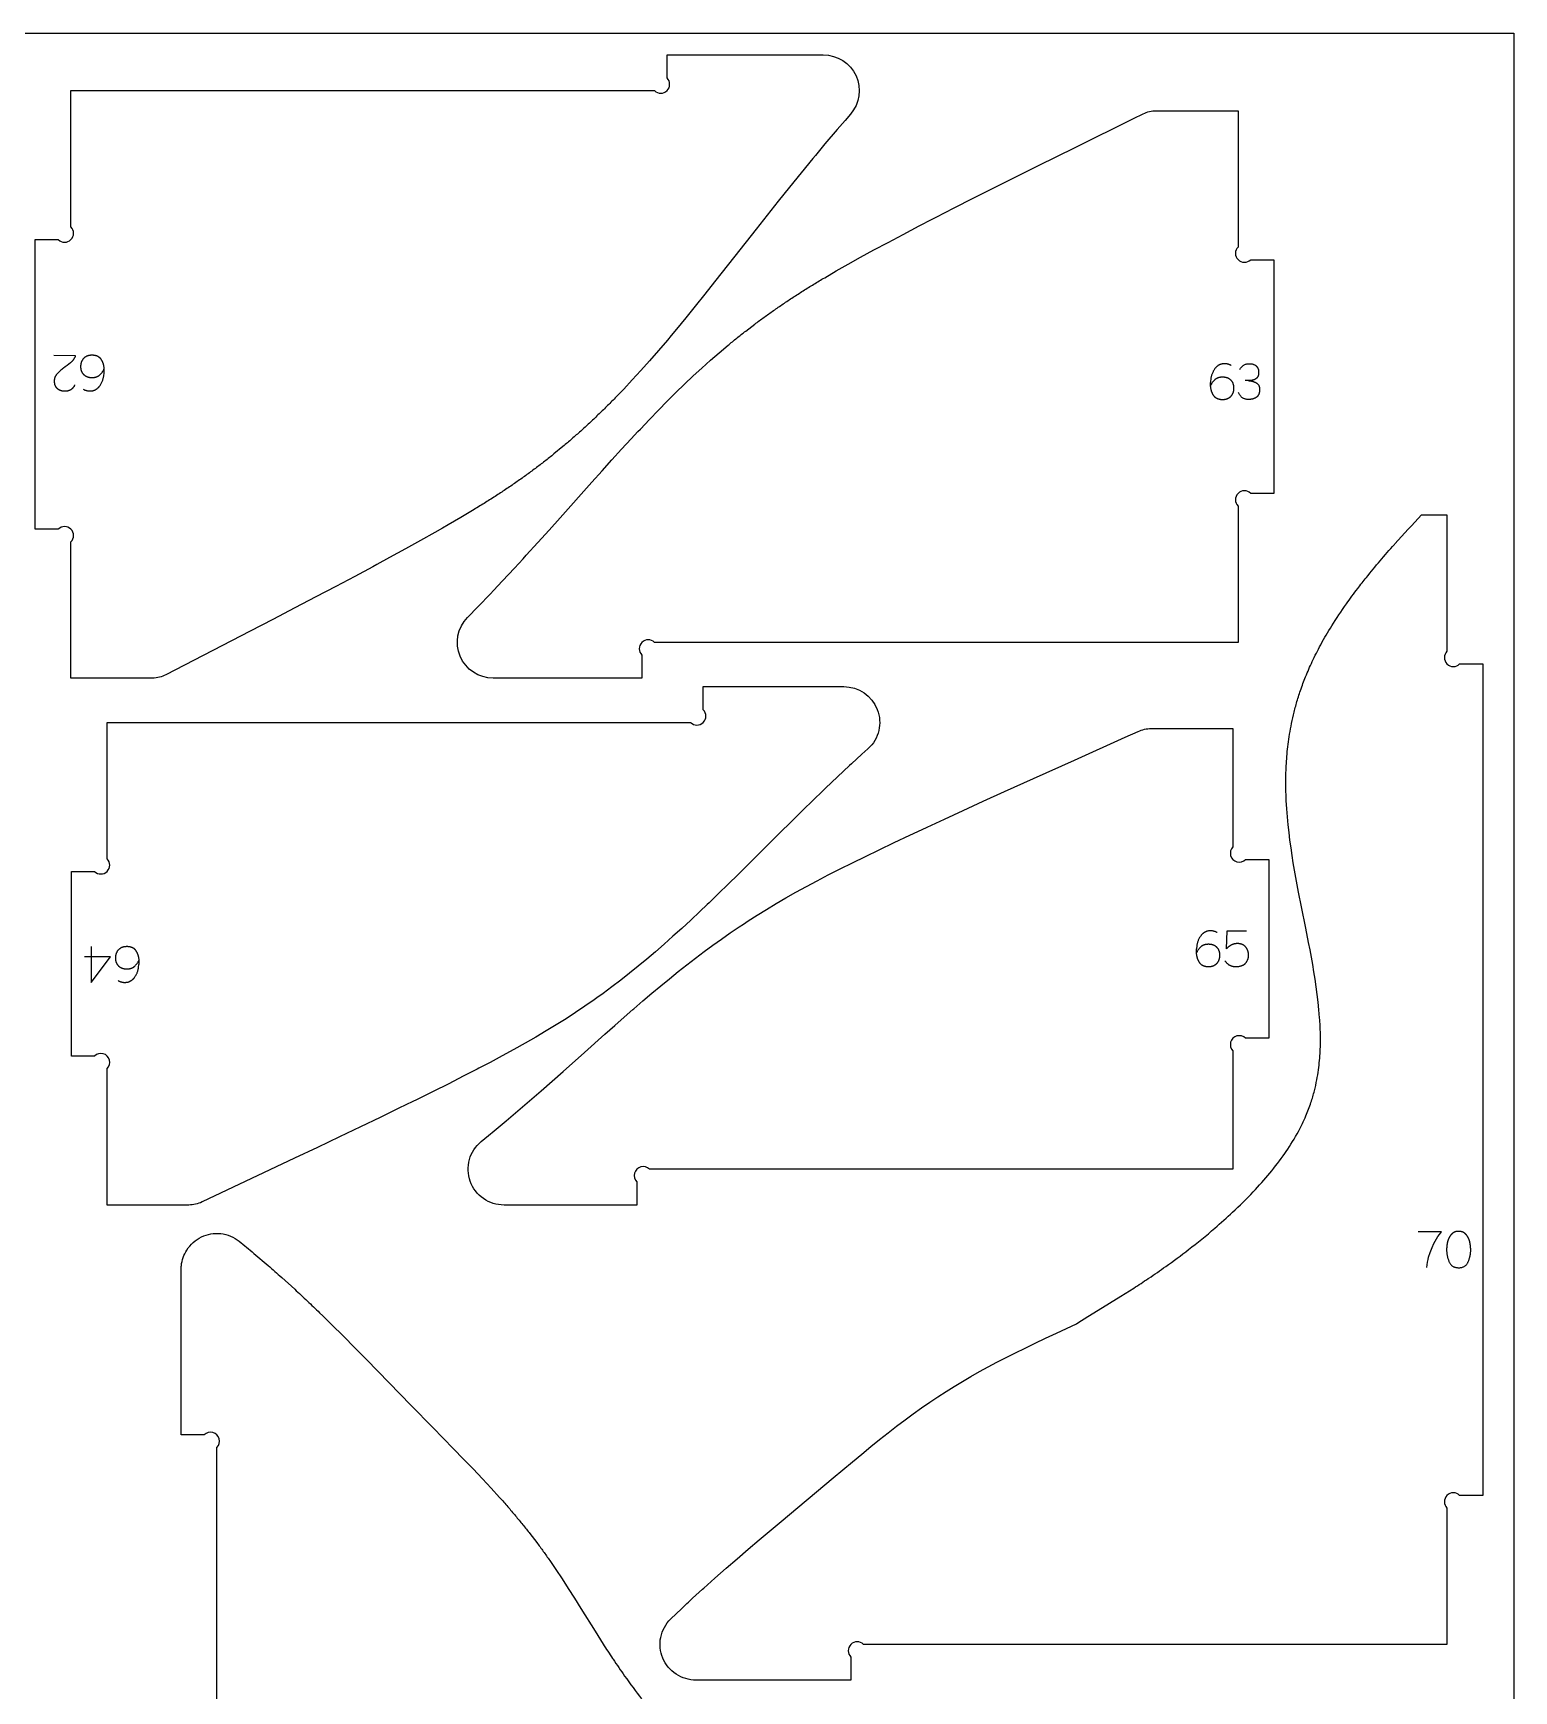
# Model space of a CAD drawing. Header units: millimetres. Extents: x 129 to 4060, y -1224 to 1216.
# Drawn here: x 2208 to 2704, y 659 to 1216 of the extents above; entities that cross this region are included whole.
import ezdxf

# ---------------------------------------------------------------- set-up
doc = ezdxf.new("R2010")
doc.units = ezdxf.units.MM
for name, color, linetype, true_color in [('cnc kesim', 7, 'Continuous', 0xff7300), ('Layer 01', 7, 'Continuous', 0x000000), ('çizim', 7, 'Continuous', 0x0500ff)]:
    doc.layers.add(name, color=color, linetype=linetype, true_color=true_color)

msp = doc.modelspace()

# ---------------------------------------------------------------- linework, layer by layer
at = {"layer": 'cnc kesim'}
for points in [[(2472.77, 1208.31, -0.292258), (2483.74, 1201.3, -0.295791), (2481.89, 1188.46), (2480.05, 1186.33), (2477.42, 1183.26), (2473.33, 1178.42), (2470.11, 1174.55), (2469.3, 1173.57), (2465.34, 1168.73), (2461.45, 1163.93), (2457.63, 1159.17), (2453.89, 1154.47), (2450.22, 1149.83), (2443.12, 1140.8), (2436.3, 1132.15), (2433, 1127.98), (2429.76, 1123.94), (2426.59, 1120.02), (2423.49, 1116.23), (2421.69, 1114.08), (2420.44, 1112.59), (2417.44, 1109.07), (2414.49, 1105.68), (2411.57, 1102.41), (2408.68, 1099.24), (2405.8, 1096.16), (2402.93, 1093.18, -0.007214), (2400.05, 1090.28, -0.003876), (2397.17, 1087.47, -0.004046), (2394.28, 1084.72, -0.004203), (2391.36, 1082.05, -0.004344), (2388.41, 1079.44, -0.004465), (2385.43, 1076.88), (2382.4, 1074.38, -0.007945), (2379.31, 1071.93, -0.004632), (2376.15, 1069.52, -0.004596), (2372.92, 1067.14, -0.004504), (2369.6, 1064.79, -0.004346), (2366.18, 1062.46, -0.004116), (2362.64, 1060.14, -0.003804), (2358.96, 1057.8, -0.003402), (2355.12, 1055.45), (2351.11, 1053.05), (2346.88, 1050.59), (2345.03, 1049.52), (2342.41, 1048.02), (2337.65, 1045.35), (2332.61, 1042.54), (2327.26, 1039.6), (2322.92, 1037.24), (2321.59, 1036.52), (2315.58, 1033.29), (2309.22, 1029.91), (2302.52, 1026.38), (2295.47, 1022.68), (2288.1, 1018.84), (2280.42, 1014.86), (2252.17, 1000.26, -0.11716), (2247.72, 999.14), (2220.34, 999.14), (2220.34, 1044.9, 1), (2216.1, 1049.14), (2208.34, 1049.14), (2208.34, 1146.31), (2216.1, 1146.31, 1), (2220.34, 1150.55), (2220.34, 1196.31), (2416.1, 1196.31, 1), (2420.34, 1200.55), (2420.34, 1208.31)], [(2416.16, 1011.14, 1), (2411.92, 1006.9), (2411.92, 999.14), (2362.05, 999.14, -0.302104), (2350.92, 1006.48, -0.303599), (2353.41, 1019.53), (2356.95, 1023.16), (2361.09, 1027.47), (2362.15, 1028.59), (2365.17, 1031.79), (2369.18, 1036.1), (2372.03, 1039.2), (2373.11, 1040.39), (2376.98, 1044.63), (2380.76, 1048.82), (2384.47, 1052.96), (2395.12, 1064.89), (2398.52, 1068.68), (2401.84, 1072.37), (2405.09, 1075.95), (2408.27, 1079.41), (2410.57, 1081.88), (2411.39, 1082.75), (2414.44, 1085.97), (2417.44, 1089.08), (2420.4, 1092.08), (2423.34, 1094.99), (2426.25, 1097.81), (2429.15, 1100.56), (2432.05, 1103.22), (2434.95, 1105.82), (2437.87, 1108.36), (2440.8, 1110.84, -0.003937), (2443.76, 1113.26, -0.005264), (2446.76, 1115.63), (2449.8, 1117.96, -0.004166), (2452.9, 1120.25, -0.004173), (2456.06, 1122.51, -0.004136), (2459.29, 1124.73, -0.004051), (2462.61, 1126.94, -0.003912), (2466.03, 1129.14, -0.003711), (2469.56, 1131.34, -0.006555), (2473.23, 1133.54), (2477.06, 1135.78), (2481.07, 1138.05), (2485.29, 1140.4), (2489.75, 1142.84), (2494.5, 1145.39), (2499.55, 1148.07), (2504.91, 1150.88), (2509.34, 1153.18), (2510.6, 1153.83), (2516.64, 1156.93), (2523.03, 1160.18), (2529.79, 1163.58), (2536.91, 1167.14), (2545, 1171.17), (2557.31, 1177.26), (2576.9, 1186.94), (2580.09, 1188.52, -0.117622), (2584.54, 1189.58), (2611.92, 1189.58), (2611.92, 1143.83, 1), (2616.16, 1139.58), (2623.92, 1139.58), (2623.92, 1061.14), (2616.16, 1061.14, 1), (2611.92, 1056.9), (2611.92, 1011.14)], [(2430.16, 662.86, -0.147029), (2423.37, 664.9, -0.148358), (2418.91, 670.29, -0.15052), (2418.23, 677.22, -0.150975), (2421.6, 683.39), (2425.16, 686.82, -0.006036), (2428.92, 690.35), (2432.25, 693.39), (2432.67, 693.77), (2436.42, 697.12), (2440.15, 700.41), (2443.88, 703.63), (2447.59, 706.81), (2451.29, 709.95), (2458.61, 716.11), (2476.09, 730.76), (2482.55, 736.17), (2485.66, 738.74), (2488.68, 741.22), (2491.64, 743.6), (2494.53, 745.9), (2497.38, 748.1), (2500.19, 750.22), (2502.96, 752.26), (2505.72, 754.23), (2508.46, 756.13), (2511.19, 757.96), (2513.94, 759.73), (2516.7, 761.46), (2517.76, 762.11), (2519.48, 763.14), (2522.29, 764.78), (2525.15, 766.4), (2528.06, 767.99), (2531.03, 769.57), (2534.08, 771.15), (2537.23, 772.72), (2540.47, 774.32), (2543.85, 775.94), (2547.36, 777.61), (2551.05, 779.34), (2557.69, 782.43), (2558.22, 782.77), (2561.54, 784.87), (2565, 787.03), (2572.6, 791.74), (2576.91, 794.46, 0.007495), (2581.8, 797.64), (2582.01, 797.79, 0.007375), (2587.66, 801.68, 0.010131), (2595.34, 807.37, 0.012792), (2604.12, 814.53, 0.010476), (2610.11, 819.89, 0.014969), (2617.04, 826.76, 0.016539), (2622.58, 833.01, 0.021047), (2627.64, 839.66), (2628.05, 840.26, 0.027436), (2632.18, 847.03, 0.023157), (2634.69, 852.27, 0.020229), (2636.38, 856.71, 0.017775), (2637.55, 860.67, 0.015502), (2638.36, 864.29, 0.013553), (2638.91, 867.66, 0.011817), (2639.27, 870.86, 0.010294), (2639.48, 873.91, 0.008972), (2639.56, 876.85, 0.007835), (2639.55, 879.69, 0.006857), (2639.46, 882.47, 0.006018), (2639.29, 885.18), (2639.08, 887.83), (2638.81, 890.45), (2638.5, 893.02), (2638.16, 895.56), (2637.78, 898.08), (2637.38, 900.57), (2636.96, 903.04), (2636.52, 905.5), (2636.07, 907.94), (2635.6, 910.37), (2634.64, 915.2), (2633.18, 922.44), (2632.22, 927.29), (2631.76, 929.73), (2631.31, 932.18), (2630.88, 934.65), (2630.46, 937.14), (2630.06, 939.64), (2629.69, 942.17), (2629.34, 944.73), (2629.02, 947.31), (2628.73, 949.93), (2628.48, 952.59), (2628.27, 955.29), (2628.11, 958.04, -0.010222), (2628.01, 960.85, -0.005852), (2627.96, 963.72, -0.006407), (2627.99, 966.67, -0.007018), (2628.1, 969.71, -0.007675), (2628.3, 972.84, -0.00839), (2628.62, 976.09, -0.009151), (2629.07, 979.48, -0.009957), (2629.69, 983.03, -0.010793), (2630.49, 986.77, -0.011641), (2631.54, 990.75, -0.012489), (2632.88, 995.01, -0.01325), (2634.6, 999.62, -0.013946), (2636.81, 1004.68, -0.014534), (2639.66, 1010.3), (2639.77, 1010.52, -0.015067), (2643.36, 1016.66, -0.015168), (2648.26, 1024.04, -0.008829), (2652.09, 1029.24, -0.005519), (2654.97, 1032.92, -0.014318), (2664.36, 1043.99), (2664.52, 1044.17, -0.008901), (2673.53, 1053.91), (2682.02, 1053.91), (2682.02, 1008.15, 1), (2686.27, 1003.91), (2694.02, 1003.91), (2694.02, 724.86), (2686.27, 724.86, 1), (2682.02, 720.62), (2682.02, 674.86), (2486.27, 674.86, 1), (2482.02, 670.62), (2482.02, 662.86)], [(2428.25, 984.29, 1), (2432.49, 988.53), (2432.49, 996.29), (2479.62, 996.29, -0.310194), (2490.88, 988.63, -0.311578), (2487.75, 975.42), (2485.75, 973.6), (2482.26, 970.39), (2481.61, 969.79), (2477.54, 965.97), (2473.53, 962.16), (2472.38, 961.07), (2469.59, 958.37), (2465.72, 954.61), (2461.93, 950.9), (2458.22, 947.23), (2447.56, 936.65), (2444.16, 933.28), (2440.84, 930.01), (2437.6, 926.83), (2434.43, 923.76), (2433.84, 923.2), (2431.32, 920.8), (2428.28, 917.94), (2425.28, 915.17), (2422.32, 912.49), (2419.39, 909.88), (2416.47, 907.34), (2413.56, 904.88), (2410.65, 902.47), (2407.74, 900.12), (2404.81, 897.82), (2401.86, 895.56), (2398.87, 893.35), (2396.76, 891.83), (2395.85, 891.18), (2392.78, 889.05), (2389.65, 886.94), (2386.46, 884.85), (2383.18, 882.78), (2379.81, 880.72), (2376.33, 878.66), (2372.73, 876.59), (2368.98, 874.5), (2365.07, 872.37), (2360.95, 870.18), (2357.18, 868.21), (2356.61, 867.91), (2351.99, 865.54), (2347.07, 863.04), (2341.84, 860.42), (2336.29, 857.67), (2335.07, 857.07), (2330.38, 854.77), (2324.11, 851.72), (2317.48, 848.52), (2310.46, 845.16), (2303.08, 841.65), (2295.36, 837.99), (2264.32, 823.34, -0.112459), (2259.87, 822.32), (2232.49, 822.32), (2232.49, 868.08, 1), (2228.25, 872.32), (2220.49, 872.32), (2220.49, 934.29), (2228.25, 934.29, 1), (2232.49, 938.53), (2232.49, 984.29)], [(2414.46, 834.32, 1), (2410.22, 830.08), (2410.22, 822.32), (2365.65, 822.32, -0.152965), (2358.75, 824.48, -0.155873), (2354.3, 830.27, -0.15645), (2354.04, 837.56, -0.153707), (2358, 843.6), (2360.45, 845.61), (2362.32, 847.16), (2366.35, 850.53), (2370.32, 853.9), (2370.33, 853.91), (2374.22, 857.26), (2378.06, 860.6), (2381.83, 863.9), (2385.52, 867.16), (2392.66, 873.52), (2399.48, 879.62), (2402.78, 882.55), (2406, 885.39), (2408.87, 887.89), (2409.15, 888.14), (2412.23, 890.8), (2415.25, 893.37), (2418.23, 895.86), (2421.17, 898.28), (2424.09, 900.64), (2427, 902.93), (2429.89, 905.17), (2432.79, 907.35), (2435.7, 909.49), (2438.62, 911.59), (2441.56, 913.64), (2444.54, 915.66), (2445.95, 916.6), (2447.56, 917.65), (2450.63, 919.61), (2453.75, 921.54), (2456.95, 923.47), (2460.23, 925.38), (2463.6, 927.29), (2467.08, 929.2), (2470.69, 931.13), (2474.45, 933.09), (2478.39, 935.09), (2482.52, 937.15), (2486.9, 939.3), (2491.56, 941.56), (2496.52, 943.93), (2501.79, 946.43), (2507.41, 949.06), (2507.65, 949.17), (2513.38, 951.83), (2519.72, 954.75), (2526.45, 957.83), (2533.56, 961.06), (2543.3, 965.47), (2557.03, 971.64), (2574.02, 979.28), (2578.4, 981.25, -0.107236), (2582.83, 982.21), (2610.22, 982.21), (2610.22, 942.51, 1), (2614.46, 938.27), (2622.22, 938.27), (2622.22, 878.27), (2614.46, 878.27, 1), (2610.22, 874.03), (2610.22, 834.32)]]:
    msp.add_lwpolyline(points, format="xyb", close=True, dxfattribs=at)
msp.add_lwpolyline([(2269.31, 545.2), (2269.31, 740.96, 1), (2265.07, 745.2), (2257.31, 745.2), (2257.31, 800.69, -0.027207), (2257.38, 802.01, -0.114251), (2259.2, 807.2, -0.139541), (2264.11, 811.6, -0.140819), (2270.59, 812.72, -0.144362), (2276.82, 810.13, -0.004065), (2281.72, 806.1), (2286.48, 802.04, -0.006934), (2291.04, 798.03), (2295.42, 794.05, -0.004126), (2299.66, 790.1, -0.002849), (2303.77, 786.16), (2304.87, 785.1), (2307.79, 782.23), (2311.74, 778.31), (2315.62, 774.4), (2319.45, 770.5), (2323.25, 766.6), (2334.45, 755.07), (2341.73, 747.63), (2348.72, 740.5), (2352.06, 737.07), (2355.29, 733.73), (2358.38, 730.46), (2361.35, 727.27), (2364.18, 724.13, -0.007116), (2366.89, 721.06, -0.004073), (2369.48, 718.02, -0.004306), (2371.95, 715.02, -0.004445), (2374.33, 712.03), (2376.61, 709.05, -0.005042), (2378.82, 706.06, -0.004201), (2380.96, 703.05), (2383.06, 699.99), (2385.14, 696.88), (2387.21, 693.67), (2389.31, 690.36), (2391.47, 686.89), (2396.18, 679.3), (2398.89, 674.99, 0.007495), (2402.08, 670.1), (2402.22, 669.89, 0.007375), (2406.12, 664.24, 0.010131), (2411.8, 656.56, 0.012792)], format="xyb", dxfattribs=at)
at = {"layer": 'Layer 01'}
msp.add_lwpolyline([(1484.46, 1215.6), (2704.46, 1215.6), (2704.46, -1224.4), (1484.46, -1224.4)], close=True, dxfattribs=at)
at = {"layer": 'çizim'}
msp.add_line((2233.56, 905.57), (2224.85, 905.57), dxfattribs=at)
for points in [[(2214.54, 1107.49), (2221.86, 1107.47), (2221.8, 1107.29), (2221.77, 1107.2), (2221.74, 1107.11), (2221.71, 1107.02), (2221.67, 1106.94), (2221.63, 1106.85), (2221.59, 1106.77), (2221.55, 1106.68), (2221.51, 1106.6), (2221.47, 1106.52), (2221.43, 1106.44), (2221.38, 1106.36), (2221.33, 1106.28), (2221.28, 1106.2), (2221.23, 1106.12), (2221.18, 1106.04), (2221.13, 1105.97), (2221.08, 1105.89), (2221.02, 1105.82), (2220.96, 1105.75), (2220.91, 1105.68), (2220.85, 1105.61), (2220.78, 1105.54), (2220.72, 1105.47), (2220.66, 1105.4), (2220.59, 1105.33), (2220.52, 1105.27), (2220.46, 1105.2), (2220.39, 1105.14), (2220.24, 1105.01), (2219.06, 1104.05), (2218.45, 1103.59), (2217.84, 1103.14), (2217.54, 1102.91), (2217.25, 1102.68), (2216.96, 1102.45), (2216.69, 1102.22), (2216.42, 1101.98), (2216.16, 1101.74), (2215.91, 1101.5), (2215.67, 1101.25), (2215.62, 1101.19), (2215.56, 1101.12), (2215.51, 1101.06), (2215.45, 1100.99), (2215.4, 1100.93), (2215.35, 1100.86), (2215.31, 1100.79), (2215.26, 1100.72), (2215.22, 1100.65), (2215.18, 1100.58), (2215.14, 1100.51), (2215.1, 1100.44), (2215.06, 1100.37), (2215.03, 1100.29), (2215, 1100.22), (2214.97, 1100.14), (2214.94, 1100.06), (2214.91, 1099.98), (2214.89, 1099.91), (2214.86, 1099.83), (2214.84, 1099.75), (2214.82, 1099.66), (2214.81, 1099.58), (2214.79, 1099.5), (2214.78, 1099.41), (2214.76, 1099.33), (2214.75, 1099.24), (2214.75, 1099.16), (2214.74, 1099.07), (2214.73, 1098.98), (2214.73, 1098.89), (2214.73, 1098.8), (2214.73, 1098.7), (2214.73, 1098.6), (2214.74, 1098.5), (2214.75, 1098.41), (2214.76, 1098.31), (2214.77, 1098.22), (2214.78, 1098.13), (2214.79, 1098.04), (2214.81, 1097.95), (2214.83, 1097.87), (2214.85, 1097.78), (2214.87, 1097.7), (2214.9, 1097.62), (2214.92, 1097.54), (2214.95, 1097.46), (2214.98, 1097.38), (2215.02, 1097.3), (2215.05, 1097.23), (2215.09, 1097.16), (2215.13, 1097.09), (2215.17, 1097.02), (2215.21, 1096.95), (2215.25, 1096.88), (2215.3, 1096.81), (2215.35, 1096.75), (2215.4, 1096.69), (2215.45, 1096.63), (2215.51, 1096.57), (2215.56, 1096.51), (2215.62, 1096.45), (2215.68, 1096.4), (2215.74, 1096.35), (2215.81, 1096.29), (2215.87, 1096.24), (2215.94, 1096.2), (2216, 1096.15), (2216.07, 1096.1), (2216.14, 1096.06), (2216.21, 1096.02), (2216.28, 1095.98), (2216.35, 1095.94), (2216.43, 1095.9), (2216.5, 1095.87), (2216.58, 1095.83), (2216.65, 1095.8), (2216.73, 1095.77), (2216.81, 1095.74), (2216.89, 1095.72), (2216.97, 1095.69), (2217.05, 1095.67), (2217.13, 1095.65), (2217.21, 1095.62), (2217.3, 1095.61), (2217.38, 1095.59), (2217.47, 1095.57), (2217.56, 1095.56), (2217.65, 1095.55), (2217.74, 1095.54), (2217.83, 1095.53), (2217.92, 1095.52), (2218.01, 1095.51), (2218.11, 1095.51), (2218.3, 1095.51), (2218.44, 1095.51), (2218.59, 1095.51), (2218.73, 1095.52), (2218.87, 1095.54), (2219, 1095.56), (2219.14, 1095.58), (2219.27, 1095.6), (2219.4, 1095.63), (2219.52, 1095.67), (2219.58, 1095.69), (2219.64, 1095.71), (2219.71, 1095.73), (2219.76, 1095.75), (2219.82, 1095.77), (2219.88, 1095.79), (2219.94, 1095.82), (2220, 1095.84), (2220.05, 1095.87), (2220.11, 1095.9), (2220.17, 1095.93), (2220.22, 1095.95), (2220.27, 1095.99), (2220.33, 1096.02), (2220.38, 1096.05), (2220.43, 1096.08), (2220.48, 1096.12), (2220.53, 1096.15), (2220.58, 1096.19), (2220.63, 1096.23), (2220.68, 1096.26), (2220.73, 1096.3), (2220.78, 1096.34), (2220.83, 1096.39), (2220.87, 1096.43), (2220.92, 1096.47), (2220.96, 1096.52), (2221.01, 1096.56), (2221.05, 1096.61), (2221.09, 1096.65), (2221.14, 1096.7), (2221.18, 1096.75), (2221.26, 1096.85), (2221.34, 1096.96), (2221.41, 1097.07), (2221.49, 1097.18), (2221.56, 1097.3), (2221.63, 1097.42), (2221.69, 1097.55)], [(2224.49, 1096.09), (2224.62, 1096.02), (2224.76, 1095.95), (2224.89, 1095.89), (2225.03, 1095.83), (2225.17, 1095.78), (2225.3, 1095.73), (2225.44, 1095.69), (2225.58, 1095.65), (2225.72, 1095.62), (2225.86, 1095.59), (2226, 1095.56), (2226.14, 1095.54), (2226.29, 1095.53), (2226.43, 1095.52), (2226.57, 1095.51), (2226.71, 1095.51), (2226.84, 1095.51), (2226.97, 1095.51), (2227.09, 1095.52), (2227.21, 1095.53), (2227.33, 1095.55), (2227.45, 1095.56), (2227.57, 1095.59), (2227.68, 1095.61), (2227.79, 1095.64), (2227.91, 1095.67), (2228.02, 1095.7), (2228.13, 1095.74), (2228.23, 1095.78), (2228.34, 1095.82), (2228.44, 1095.87), (2228.54, 1095.92), (2228.64, 1095.97), (2228.74, 1096.03), (2228.84, 1096.09), (2228.94, 1096.15), (2229.03, 1096.22), (2229.12, 1096.29), (2229.21, 1096.36), (2229.3, 1096.44), (2229.39, 1096.52), (2229.47, 1096.6), (2229.56, 1096.68), (2229.64, 1096.77), (2229.72, 1096.87), (2229.8, 1096.96), (2229.88, 1097.06), (2229.95, 1097.16), (2230.1, 1097.37), (2230.24, 1097.58), (2230.37, 1097.79), (2230.49, 1098), (2230.61, 1098.22), (2230.71, 1098.43), (2230.81, 1098.65), (2230.91, 1098.87), (2230.99, 1099.09), (2231.07, 1099.31), (2231.13, 1099.54), (2231.19, 1099.76), (2231.25, 1099.99), (2231.29, 1100.22), (2231.33, 1100.45), (2231.36, 1100.68), (2231.45, 1101.4), (2231.47, 1101.52), (2231.48, 1101.64), (2231.49, 1101.76), (2231.5, 1101.9), (2231.51, 1102.2), (2231.51, 1102.54), (2231.51, 1102.78), (2231.5, 1103.01), (2231.48, 1103.25), (2231.45, 1103.48), (2231.42, 1103.7), (2231.38, 1103.93), (2231.36, 1104.04), (2231.33, 1104.15), (2231.3, 1104.26), (2231.28, 1104.37), (2231.25, 1104.47), (2231.21, 1104.58), (2231.18, 1104.69), (2231.14, 1104.79), (2231.1, 1104.9), (2231.06, 1105), (2231.02, 1105.1), (2230.98, 1105.2), (2230.93, 1105.31), (2230.89, 1105.41), (2230.84, 1105.51), (2230.79, 1105.6), (2230.73, 1105.7), (2230.68, 1105.8), (2230.62, 1105.89), (2230.56, 1105.99), (2230.5, 1106.08), (2230.44, 1106.17), (2230.37, 1106.26), (2230.3, 1106.35), (2230.27, 1106.39), (2230.23, 1106.43), (2230.2, 1106.47), (2230.16, 1106.51), (2230.12, 1106.54), (2230.09, 1106.58), (2230.05, 1106.62), (2230.01, 1106.65), (2229.97, 1106.69), (2229.93, 1106.72), (2229.89, 1106.76), (2229.84, 1106.79), (2229.8, 1106.82), (2229.76, 1106.85), (2229.72, 1106.88), (2229.67, 1106.91), (2229.63, 1106.94), (2229.58, 1106.97), (2229.54, 1107), (2229.49, 1107.03), (2229.39, 1107.08), (2229.3, 1107.13), (2229.2, 1107.17), (2229.09, 1107.22), (2228.99, 1107.26), (2228.88, 1107.29), (2228.77, 1107.33), (2228.66, 1107.36), (2228.54, 1107.39), (2228.43, 1107.41), (2228.31, 1107.43), (2228.18, 1107.45), (2228.06, 1107.47), (2227.93, 1107.48), (2227.8, 1107.49), (2227.67, 1107.5), (2227.54, 1107.51), (2227.4, 1107.51), (2227.29, 1107.51), (2227.18, 1107.5), (2227.08, 1107.5), (2226.97, 1107.49), (2226.87, 1107.48), (2226.77, 1107.47), (2226.67, 1107.46), (2226.57, 1107.44), (2226.47, 1107.42), (2226.38, 1107.4), (2226.28, 1107.38), (2226.19, 1107.36), (2226.1, 1107.33), (2226.01, 1107.31), (2225.92, 1107.28), (2225.83, 1107.25), (2225.74, 1107.21), (2225.66, 1107.18), (2225.57, 1107.14), (2225.49, 1107.1), (2225.41, 1107.06), (2225.33, 1107.01), (2225.25, 1106.97), (2225.18, 1106.92), (2225.1, 1106.87), (2225.03, 1106.82), (2224.96, 1106.76), (2224.88, 1106.71), (2224.81, 1106.65), (2224.75, 1106.59), (2224.68, 1106.53), (2224.61, 1106.46), (2224.55, 1106.39), (2224.49, 1106.33), (2224.43, 1106.26), (2224.37, 1106.19), (2224.31, 1106.12), (2224.26, 1106.05), (2224.21, 1105.97), (2224.16, 1105.9), (2224.11, 1105.82), (2224.07, 1105.74), (2224.02, 1105.66), (2223.98, 1105.58), (2223.94, 1105.5), (2223.9, 1105.42), (2223.87, 1105.33), (2223.84, 1105.25), (2223.8, 1105.16), (2223.78, 1105.07), (2223.75, 1104.98), (2223.72, 1104.89), (2223.7, 1104.8), (2223.68, 1104.71), (2223.66, 1104.61), (2223.64, 1104.52), (2223.63, 1104.42), (2223.61, 1104.32), (2223.6, 1104.22), (2223.59, 1104.12), (2223.59, 1104.02), (2223.58, 1103.91), (2223.58, 1103.81), (2223.58, 1103.7), (2223.58, 1103.59), (2223.58, 1103.49), (2223.59, 1103.38), (2223.59, 1103.28), (2223.6, 1103.17), (2223.61, 1103.07), (2223.63, 1102.97), (2223.64, 1102.88), (2223.66, 1102.78), (2223.68, 1102.69), (2223.7, 1102.59), (2223.73, 1102.5), (2223.75, 1102.41), (2223.78, 1102.32), (2223.81, 1102.23), (2223.84, 1102.15), (2223.88, 1102.07), (2223.91, 1101.98), (2223.95, 1101.9), (2223.99, 1101.82), (2224.03, 1101.75), (2224.08, 1101.67), (2224.13, 1101.59), (2224.17, 1101.52), (2224.23, 1101.45), (2224.28, 1101.38), (2224.33, 1101.31), (2224.39, 1101.24), (2224.45, 1101.18), (2224.51, 1101.12), (2224.57, 1101.05), (2224.64, 1100.99), (2224.71, 1100.93), (2224.77, 1100.88), (2224.84, 1100.82), (2224.92, 1100.77), (2224.99, 1100.72), (2225.06, 1100.67), (2225.14, 1100.62), (2225.21, 1100.57), (2225.29, 1100.53), (2225.37, 1100.49), (2225.45, 1100.45), (2225.53, 1100.41), (2225.61, 1100.37), (2225.69, 1100.34), (2225.78, 1100.3), (2225.87, 1100.27), (2225.95, 1100.24), (2226.04, 1100.22), (2226.13, 1100.19), (2226.22, 1100.17), (2226.31, 1100.15), (2226.41, 1100.13), (2226.5, 1100.11), (2226.6, 1100.09), (2226.7, 1100.08), (2226.8, 1100.07), (2226.9, 1100.06), (2227, 1100.05), (2227.1, 1100.04), (2227.2, 1100.04), (2227.31, 1100.03), (2227.42, 1100.03), (2227.61, 1100.04), (2227.79, 1100.04), (2227.88, 1100.05), (2227.97, 1100.06), (2228.06, 1100.07), (2228.14, 1100.08), (2228.23, 1100.09), (2228.31, 1100.11), (2228.4, 1100.12), (2228.48, 1100.14), (2228.56, 1100.16), (2228.64, 1100.18), (2228.72, 1100.2), (2228.8, 1100.23), (2228.88, 1100.25), (2228.95, 1100.28), (2229.03, 1100.3), (2229.1, 1100.33), (2229.17, 1100.36), (2229.24, 1100.4), (2229.31, 1100.43), (2229.38, 1100.47), (2229.45, 1100.5), (2229.52, 1100.54), (2229.58, 1100.58), (2229.65, 1100.62), (2229.71, 1100.67), (2229.77, 1100.71), (2229.83, 1100.76), (2229.89, 1100.8), (2229.95, 1100.85), (2230.01, 1100.9), (2230.07, 1100.95), (2230.13, 1101.01), (2230.24, 1101.12), (2230.35, 1101.23), (2230.46, 1101.35), (2230.57, 1101.48), (2230.67, 1101.61), (2230.77, 1101.75), (2230.87, 1101.89), (2230.97, 1102.04), (2231.06, 1102.19), (2231.15, 1102.35), (2231.24, 1102.51), (2231.33, 1102.68), (2231.41, 1102.85), (2231.5, 1103.03)], [(2609.64, 1104.08), (2609.5, 1104.16), (2609.37, 1104.22), (2609.23, 1104.28), (2609.09, 1104.34), (2608.96, 1104.39), (2608.82, 1104.44), (2608.68, 1104.48), (2608.54, 1104.52), (2608.4, 1104.56), (2608.26, 1104.59), (2608.12, 1104.61), (2607.98, 1104.63), (2607.84, 1104.65), (2607.7, 1104.66), (2607.55, 1104.67), (2607.41, 1104.67), (2607.28, 1104.67), (2607.16, 1104.66), (2607.03, 1104.65), (2606.91, 1104.64), (2606.79, 1104.63), (2606.67, 1104.61), (2606.56, 1104.59), (2606.44, 1104.56), (2606.33, 1104.54), (2606.22, 1104.51), (2606.11, 1104.47), (2606, 1104.44), (2605.89, 1104.39), (2605.79, 1104.35), (2605.68, 1104.3), (2605.58, 1104.25), (2605.48, 1104.2), (2605.38, 1104.14), (2605.28, 1104.08), (2605.19, 1104.02), (2605.09, 1103.96), (2605, 1103.89), (2604.91, 1103.81), (2604.82, 1103.74), (2604.74, 1103.66), (2604.65, 1103.58), (2604.57, 1103.49), (2604.48, 1103.4), (2604.4, 1103.31), (2604.32, 1103.21), (2604.25, 1103.12), (2604.17, 1103.01), (2604.02, 1102.81), (2603.89, 1102.6), (2603.75, 1102.39), (2603.63, 1102.17), (2603.52, 1101.96), (2603.41, 1101.74), (2603.31, 1101.52), (2603.22, 1101.31), (2603.13, 1101.08), (2603.06, 1100.86), (2602.99, 1100.64), (2602.93, 1100.41), (2602.88, 1100.18), (2602.83, 1099.95), (2602.79, 1099.72), (2602.76, 1099.49), (2602.67, 1098.77), (2602.66, 1098.66), (2602.64, 1098.54), (2602.63, 1098.41), (2602.62, 1098.27), (2602.61, 1097.97), (2602.61, 1097.64), (2602.61, 1097.4), (2602.62, 1097.16), (2602.64, 1096.93), (2602.67, 1096.7), (2602.7, 1096.47), (2602.74, 1096.25), (2602.77, 1096.13), (2602.79, 1096.02), (2602.82, 1095.92), (2602.85, 1095.81), (2602.88, 1095.7), (2602.91, 1095.59), (2602.95, 1095.49), (2602.98, 1095.38), (2603.02, 1095.28), (2603.06, 1095.17), (2603.1, 1095.07), (2603.15, 1094.97), (2603.19, 1094.87), (2603.24, 1094.77), (2603.29, 1094.67), (2603.34, 1094.57), (2603.39, 1094.47), (2603.45, 1094.38), (2603.5, 1094.28), (2603.56, 1094.18), (2603.62, 1094.09), (2603.69, 1094), (2603.75, 1093.91), (2603.82, 1093.83), (2603.85, 1093.79), (2603.89, 1093.75), (2603.93, 1093.71), (2603.96, 1093.67), (2604, 1093.63), (2604.04, 1093.59), (2604.08, 1093.56), (2604.12, 1093.52), (2604.16, 1093.49), (2604.2, 1093.45), (2604.24, 1093.42), (2604.28, 1093.38), (2604.32, 1093.35), (2604.36, 1093.32), (2604.41, 1093.29), (2604.45, 1093.26), (2604.5, 1093.23), (2604.54, 1093.2), (2604.59, 1093.17), (2604.64, 1093.15), (2604.73, 1093.1), (2604.83, 1093.05), (2604.93, 1093), (2605.03, 1092.96), (2605.14, 1092.92), (2605.24, 1092.88), (2605.35, 1092.85), (2605.47, 1092.82), (2605.58, 1092.79), (2605.7, 1092.76), (2605.82, 1092.74), (2605.94, 1092.72), (2606.06, 1092.7), (2606.19, 1092.69), (2606.32, 1092.68), (2606.45, 1092.67), (2606.59, 1092.67), (2606.72, 1092.67), (2606.83, 1092.67), (2606.94, 1092.67), (2607.05, 1092.68), (2607.15, 1092.68), (2607.25, 1092.69), (2607.35, 1092.7), (2607.46, 1092.72), (2607.55, 1092.73), (2607.65, 1092.75), (2607.75, 1092.77), (2607.84, 1092.79), (2607.94, 1092.81), (2608.03, 1092.84), (2608.12, 1092.87), (2608.21, 1092.9), (2608.29, 1092.93), (2608.38, 1092.96), (2608.47, 1093), (2608.55, 1093.04), (2608.63, 1093.08), (2608.71, 1093.12), (2608.79, 1093.16), (2608.87, 1093.21), (2608.95, 1093.26), (2609.02, 1093.31), (2609.1, 1093.36), (2609.17, 1093.41), (2609.24, 1093.47), (2609.31, 1093.53), (2609.38, 1093.59), (2609.44, 1093.65), (2609.51, 1093.71), (2609.57, 1093.78), (2609.64, 1093.85), (2609.7, 1093.92), (2609.75, 1093.99), (2609.81, 1094.06), (2609.86, 1094.13), (2609.91, 1094.2), (2609.96, 1094.28), (2610.01, 1094.35), (2610.06, 1094.43), (2610.1, 1094.51), (2610.14, 1094.59), (2610.18, 1094.67), (2610.22, 1094.76), (2610.25, 1094.84), (2610.29, 1094.93), (2610.32, 1095.01), (2610.35, 1095.1), (2610.38, 1095.19), (2610.4, 1095.28), (2610.42, 1095.37), (2610.45, 1095.47), (2610.47, 1095.56), (2610.48, 1095.66), (2610.5, 1095.76), (2610.51, 1095.85), (2610.52, 1095.95), (2610.53, 1096.06), (2610.54, 1096.16), (2610.54, 1096.26), (2610.55, 1096.37), (2610.55, 1096.47), (2610.55, 1096.58), (2610.54, 1096.69), (2610.54, 1096.79), (2610.53, 1096.9), (2610.52, 1097), (2610.51, 1097.1), (2610.5, 1097.2), (2610.48, 1097.3), (2610.46, 1097.39), (2610.44, 1097.49), (2610.42, 1097.58), (2610.4, 1097.67), (2610.37, 1097.76), (2610.34, 1097.85), (2610.31, 1097.94), (2610.28, 1098.02), (2610.25, 1098.11), (2610.21, 1098.19), (2610.17, 1098.27), (2610.13, 1098.35), (2610.09, 1098.43), (2610.04, 1098.5), (2610, 1098.58), (2609.95, 1098.65), (2609.9, 1098.72), (2609.85, 1098.79), (2609.79, 1098.86), (2609.73, 1098.93), (2609.67, 1099), (2609.61, 1099.06), (2609.55, 1099.12), (2609.48, 1099.18), (2609.42, 1099.24), (2609.35, 1099.3), (2609.28, 1099.35), (2609.21, 1099.41), (2609.14, 1099.46), (2609.06, 1099.51), (2608.99, 1099.56), (2608.91, 1099.6), (2608.83, 1099.65), (2608.76, 1099.69), (2608.68, 1099.73), (2608.6, 1099.77), (2608.51, 1099.8), (2608.43, 1099.84), (2608.34, 1099.87), (2608.26, 1099.9), (2608.17, 1099.93), (2608.08, 1099.96), (2607.99, 1099.98), (2607.9, 1100.01), (2607.81, 1100.03), (2607.71, 1100.05), (2607.62, 1100.07), (2607.52, 1100.08), (2607.43, 1100.1), (2607.33, 1100.11), (2607.23, 1100.12), (2607.13, 1100.13), (2607.02, 1100.13), (2606.92, 1100.14), (2606.81, 1100.14), (2606.71, 1100.14), (2606.52, 1100.14), (2606.33, 1100.13), (2606.24, 1100.12), (2606.16, 1100.11), (2606.07, 1100.11), (2605.98, 1100.09), (2605.89, 1100.08), (2605.81, 1100.07), (2605.73, 1100.05), (2605.64, 1100.03), (2605.56, 1100.01), (2605.48, 1099.99), (2605.4, 1099.97), (2605.32, 1099.95), (2605.25, 1099.92), (2605.17, 1099.9), (2605.1, 1099.87), (2605.02, 1099.84), (2604.95, 1099.81), (2604.88, 1099.78), (2604.81, 1099.74), (2604.74, 1099.71), (2604.67, 1099.67), (2604.61, 1099.63), (2604.54, 1099.59), (2604.48, 1099.55), (2604.41, 1099.51), (2604.35, 1099.46), (2604.29, 1099.42), (2604.23, 1099.37), (2604.17, 1099.32), (2604.11, 1099.27), (2604.05, 1099.22), (2604, 1099.17), (2603.88, 1099.06), (2603.77, 1098.94), (2603.66, 1098.82), (2603.56, 1098.7), (2603.45, 1098.56), (2603.35, 1098.43), (2603.25, 1098.29), (2603.16, 1098.14), (2603.06, 1097.99), (2602.97, 1097.83), (2602.88, 1097.66), (2602.79, 1097.5), (2602.71, 1097.32), (2602.63, 1097.14)], [(2604.92, 913.76), (2604.78, 913.83), (2604.65, 913.89), (2604.51, 913.95), (2604.37, 914.01), (2604.24, 914.06), (2604.1, 914.11), (2603.96, 914.15), (2603.82, 914.19), (2603.68, 914.23), (2603.54, 914.26), (2603.4, 914.28), (2603.26, 914.3), (2603.12, 914.32), (2602.98, 914.33), (2602.83, 914.34), (2602.69, 914.34), (2602.56, 914.34), (2602.44, 914.33), (2602.32, 914.32), (2602.19, 914.31), (2602.07, 914.3), (2601.96, 914.28), (2601.84, 914.26), (2601.72, 914.23), (2601.61, 914.21), (2601.5, 914.18), (2601.39, 914.14), (2601.28, 914.11), (2601.17, 914.07), (2601.07, 914.02), (2600.96, 913.97), (2600.86, 913.92), (2600.76, 913.87), (2600.66, 913.81), (2600.56, 913.75), (2600.47, 913.69), (2600.37, 913.63), (2600.28, 913.56), (2600.19, 913.48), (2600.1, 913.41), (2600.02, 913.33), (2599.93, 913.25), (2599.85, 913.16), (2599.76, 913.07), (2599.68, 912.98), (2599.6, 912.88), (2599.53, 912.79), (2599.45, 912.68), (2599.3, 912.48), (2599.17, 912.27), (2599.04, 912.06), (2598.91, 911.84), (2598.8, 911.63), (2598.69, 911.41), (2598.59, 911.2), (2598.5, 910.98), (2598.42, 910.75), (2598.34, 910.53), (2598.27, 910.31), (2598.21, 910.08), (2598.16, 909.85), (2598.11, 909.62), (2598.07, 909.39), (2598.04, 909.16), (2597.95, 908.44), (2597.94, 908.33), (2597.92, 908.21), (2597.91, 908.08), (2597.91, 907.94), (2597.89, 907.64), (2597.89, 907.31), (2597.89, 907.07), (2597.91, 906.83), (2597.92, 906.6), (2597.95, 906.37), (2597.98, 906.14), (2598.02, 905.92), (2598.05, 905.8), (2598.07, 905.69), (2598.1, 905.59), (2598.13, 905.48), (2598.16, 905.37), (2598.19, 905.26), (2598.23, 905.16), (2598.26, 905.05), (2598.3, 904.95), (2598.34, 904.84), (2598.38, 904.74), (2598.43, 904.64), (2598.47, 904.54), (2598.52, 904.44), (2598.57, 904.34), (2598.62, 904.24), (2598.67, 904.14), (2598.73, 904.05), (2598.78, 903.95), (2598.84, 903.86), (2598.9, 903.76), (2598.97, 903.67), (2599.03, 903.58), (2599.1, 903.5), (2599.13, 903.46), (2599.17, 903.42), (2599.21, 903.38), (2599.24, 903.34), (2599.28, 903.3), (2599.32, 903.26), (2599.36, 903.23), (2599.4, 903.19), (2599.44, 903.16), (2599.48, 903.12), (2599.52, 903.09), (2599.56, 903.06), (2599.6, 903.02), (2599.64, 902.99), (2599.69, 902.96), (2599.73, 902.93), (2599.78, 902.9), (2599.82, 902.87), (2599.87, 902.85), (2599.92, 902.82), (2600.01, 902.77), (2600.11, 902.72), (2600.21, 902.67), (2600.31, 902.63), (2600.42, 902.59), (2600.52, 902.55), (2600.63, 902.52), (2600.75, 902.49), (2600.86, 902.46), (2600.98, 902.43), (2601.1, 902.41), (2601.22, 902.39), (2601.34, 902.38), (2601.47, 902.36), (2601.6, 902.35), (2601.73, 902.34), (2601.87, 902.34), (2602, 902.34), (2602.11, 902.34), (2602.22, 902.34), (2602.33, 902.35), (2602.43, 902.35), (2602.53, 902.36), (2602.64, 902.37), (2602.74, 902.39), (2602.83, 902.4), (2602.93, 902.42), (2603.03, 902.44), (2603.12, 902.46), (2603.22, 902.49), (2603.31, 902.51), (2603.4, 902.54), (2603.49, 902.57), (2603.58, 902.6), (2603.66, 902.63), (2603.75, 902.67), (2603.83, 902.71), (2603.91, 902.75), (2603.99, 902.79), (2604.07, 902.83), (2604.15, 902.88), (2604.23, 902.93), (2604.3, 902.98), (2604.38, 903.03), (2604.45, 903.08), (2604.52, 903.14), (2604.59, 903.2), (2604.66, 903.26), (2604.72, 903.32), (2604.79, 903.38), (2604.85, 903.45), (2604.92, 903.52), (2604.98, 903.59), (2605.03, 903.66), (2605.09, 903.73), (2605.14, 903.8), (2605.19, 903.87), (2605.24, 903.95), (2605.29, 904.02), (2605.34, 904.1), (2605.38, 904.18), (2605.42, 904.26), (2605.46, 904.34), (2605.5, 904.43), (2605.53, 904.51), (2605.57, 904.6), (2605.6, 904.68), (2605.63, 904.77), (2605.66, 904.86), (2605.68, 904.95), (2605.71, 905.04), (2605.73, 905.14), (2605.75, 905.23), (2605.76, 905.33), (2605.78, 905.43), (2605.79, 905.52), (2605.8, 905.62), (2605.81, 905.73), (2605.82, 905.83), (2605.82, 905.93), (2605.83, 906.04), (2605.83, 906.14), (2605.83, 906.25), (2605.82, 906.36), (2605.82, 906.46), (2605.81, 906.57), (2605.8, 906.67), (2605.79, 906.77), (2605.78, 906.87), (2605.76, 906.97), (2605.74, 907.07), (2605.72, 907.16), (2605.7, 907.25), (2605.68, 907.34), (2605.65, 907.43), (2605.62, 907.52), (2605.59, 907.61), (2605.56, 907.7), (2605.53, 907.78), (2605.49, 907.86), (2605.45, 907.94), (2605.41, 908.02), (2605.37, 908.1), (2605.33, 908.18), (2605.28, 908.25), (2605.23, 908.32), (2605.18, 908.39), (2605.13, 908.46), (2605.07, 908.53), (2605.01, 908.6), (2604.95, 908.67), (2604.89, 908.73), (2604.83, 908.79), (2604.76, 908.85), (2604.7, 908.91), (2604.63, 908.97), (2604.56, 909.02), (2604.49, 909.08), (2604.42, 909.13), (2604.34, 909.18), (2604.27, 909.23), (2604.19, 909.27), (2604.12, 909.32), (2604.04, 909.36), (2603.96, 909.4), (2603.88, 909.44), (2603.79, 909.47), (2603.71, 909.51), (2603.63, 909.54), (2603.54, 909.57), (2603.45, 909.6), (2603.36, 909.63), (2603.27, 909.65), (2603.18, 909.68), (2603.09, 909.7), (2603, 909.72), (2602.9, 909.74), (2602.8, 909.75), (2602.71, 909.77), (2602.61, 909.78), (2602.51, 909.79), (2602.41, 909.8), (2602.3, 909.8), (2602.2, 909.81), (2602.09, 909.81), (2601.99, 909.81), (2601.8, 909.81), (2601.62, 909.8), (2601.52, 909.79), (2601.44, 909.79), (2601.35, 909.78), (2601.26, 909.76), (2601.17, 909.75), (2601.09, 909.74), (2601.01, 909.72), (2600.92, 909.7), (2600.84, 909.69), (2600.76, 909.66), (2600.68, 909.64), (2600.61, 909.62), (2600.53, 909.59), (2600.45, 909.57), (2600.38, 909.54), (2600.3, 909.51), (2600.23, 909.48), (2600.16, 909.45), (2600.09, 909.41), (2600.02, 909.38), (2599.95, 909.34), (2599.89, 909.3), (2599.82, 909.26), (2599.76, 909.22), (2599.69, 909.18), (2599.63, 909.13), (2599.57, 909.09), (2599.51, 909.04), (2599.45, 908.99), (2599.39, 908.94), (2599.33, 908.89), (2599.28, 908.84), (2599.16, 908.73), (2599.05, 908.61), (2598.95, 908.49), (2598.84, 908.37), (2598.74, 908.23), (2598.63, 908.1), (2598.54, 907.96), (2598.44, 907.81), (2598.34, 907.66), (2598.25, 907.5), (2598.16, 907.33), (2598.08, 907.17), (2597.99, 906.99), (2597.91, 906.81)], [(2607.54, 904.24), (2607.63, 904.12), (2607.71, 904.01), (2607.8, 903.9), (2607.89, 903.8), (2607.98, 903.69), (2608.07, 903.59), (2608.16, 903.5), (2608.26, 903.41), (2608.36, 903.32), (2608.46, 903.24), (2608.56, 903.16), (2608.66, 903.08), (2608.77, 903.01), (2608.88, 902.94), (2608.99, 902.88), (2609.1, 902.81), (2609.21, 902.76), (2609.33, 902.7), (2609.44, 902.65), (2609.56, 902.61), (2609.68, 902.56), (2609.8, 902.52), (2609.93, 902.49), (2610.05, 902.46), (2610.18, 902.43), (2610.31, 902.41), (2610.44, 902.38), (2610.57, 902.37), (2610.71, 902.35), (2610.85, 902.35), (2610.98, 902.34), (2611.12, 902.34), (2611.29, 902.34), (2611.45, 902.34), (2611.61, 902.35), (2611.77, 902.36), (2611.93, 902.38), (2612.08, 902.4), (2612.23, 902.42), (2612.38, 902.44), (2612.52, 902.47), (2612.67, 902.5), (2612.81, 902.54), (2612.94, 902.57), (2613.08, 902.62), (2613.21, 902.66), (2613.34, 902.71), (2613.46, 902.76), (2613.53, 902.79), (2613.59, 902.81), (2613.65, 902.84), (2613.71, 902.88), (2613.77, 902.91), (2613.83, 902.95), (2613.89, 902.98), (2613.94, 903.02), (2614, 903.06), (2614.05, 903.11), (2614.11, 903.15), (2614.16, 903.19), (2614.22, 903.24), (2614.27, 903.29), (2614.32, 903.34), (2614.37, 903.39), (2614.42, 903.45), (2614.47, 903.5), (2614.52, 903.56), (2614.57, 903.62), (2614.61, 903.68), (2614.66, 903.74), (2614.71, 903.81), (2614.75, 903.88), (2614.8, 903.94), (2614.84, 904.01), (2614.88, 904.08), (2614.92, 904.16), (2615.01, 904.31), (2615.08, 904.46), (2615.13, 904.56), (2615.17, 904.66), (2615.21, 904.76), (2615.25, 904.86), (2615.28, 904.95), (2615.31, 905.05), (2615.34, 905.15), (2615.37, 905.24), (2615.39, 905.34), (2615.41, 905.44), (2615.43, 905.53), (2615.44, 905.63), (2615.45, 905.72), (2615.46, 905.82), (2615.46, 905.91), (2615.46, 906.01), (2615.46, 906.11), (2615.46, 906.22), (2615.45, 906.32), (2615.45, 906.43), (2615.44, 906.53), (2615.43, 906.63), (2615.42, 906.73), (2615.4, 906.83), (2615.39, 906.93), (2615.37, 907.02), (2615.35, 907.12), (2615.33, 907.22), (2615.3, 907.31), (2615.28, 907.4), (2615.25, 907.49), (2615.22, 907.58), (2615.19, 907.67), (2615.16, 907.76), (2615.12, 907.85), (2615.09, 907.94), (2615.05, 908.02), (2615.01, 908.1), (2614.97, 908.19), (2614.92, 908.27), (2614.88, 908.35), (2614.83, 908.43), (2614.78, 908.51), (2614.73, 908.59), (2614.67, 908.66), (2614.62, 908.74), (2614.56, 908.81), (2614.5, 908.89), (2614.44, 908.96), (2614.38, 909.03), (2614.31, 909.1), (2614.25, 909.16), (2614.18, 909.22), (2614.11, 909.28), (2614.04, 909.34), (2613.97, 909.4), (2613.89, 909.45), (2613.82, 909.5), (2613.74, 909.55), (2613.66, 909.6), (2613.58, 909.64), (2613.5, 909.68), (2613.41, 909.72), (2613.33, 909.76), (2613.24, 909.8), (2613.15, 909.83), (2613.06, 909.86), (2612.97, 909.89), (2612.87, 909.91), (2612.78, 909.94), (2612.68, 909.96), (2612.58, 909.98), (2612.48, 910), (2612.38, 910.01), (2612.27, 910.02), (2612.17, 910.03), (2612.06, 910.04), (2611.95, 910.05), (2611.84, 910.05), (2611.72, 910.05), (2611.58, 910.05), (2611.45, 910.05), (2611.31, 910.04), (2611.18, 910.02), (2611.04, 910.01), (2610.91, 909.99), (2610.78, 909.97), (2610.66, 909.94), (2610.53, 909.91), (2610.41, 909.87), (2610.29, 909.84), (2610.17, 909.8), (2610.06, 909.75), (2609.94, 909.7), (2609.83, 909.65), (2609.72, 909.6), (2609.61, 909.54), (2609.5, 909.48), (2609.39, 909.41), (2609.29, 909.35), (2609.18, 909.28), (2609.07, 909.21), (2608.96, 909.13), (2608.86, 909.05), (2608.75, 908.97), (2608.65, 908.89), (2608.54, 908.8), (2608.44, 908.71), (2608.23, 908.52), (2608.02, 908.32), (2608.31, 914.34), (2614.79, 914.34)], [(2227.16, 909.03), (2227.15, 897.02), (2233.56, 905.57)], [(2236.18, 897.62), (2236.32, 897.55), (2236.45, 897.48), (2236.59, 897.42), (2236.72, 897.36), (2236.86, 897.31), (2237, 897.26), (2237.14, 897.22), (2237.28, 897.18), (2237.42, 897.14), (2237.56, 897.11), (2237.7, 897.09), (2237.84, 897.07), (2237.98, 897.05), (2238.12, 897.04), (2238.27, 897.04), (2238.41, 897.03), (2238.54, 897.03), (2238.66, 897.04), (2238.78, 897.05), (2238.91, 897.06), (2239.03, 897.07), (2239.14, 897.09), (2239.26, 897.11), (2239.38, 897.14), (2239.49, 897.16), (2239.6, 897.19), (2239.71, 897.23), (2239.82, 897.27), (2239.93, 897.31), (2240.03, 897.35), (2240.14, 897.4), (2240.24, 897.45), (2240.34, 897.5), (2240.44, 897.56), (2240.54, 897.62), (2240.63, 897.68), (2240.72, 897.75), (2240.82, 897.81), (2240.91, 897.89), (2241, 897.96), (2241.08, 898.04), (2241.17, 898.12), (2241.25, 898.21), (2241.34, 898.3), (2241.42, 898.39), (2241.5, 898.49), (2241.57, 898.59), (2241.65, 898.69), (2241.79, 898.89), (2241.93, 899.1), (2242.06, 899.31), (2242.19, 899.53), (2242.3, 899.74), (2242.41, 899.96), (2242.51, 900.18), (2242.6, 900.39), (2242.68, 900.62), (2242.76, 900.84), (2242.83, 901.06), (2242.89, 901.29), (2242.94, 901.52), (2242.99, 901.75), (2243.02, 901.98), (2243.05, 902.21), (2243.15, 902.93), (2243.16, 903.04), (2243.18, 903.16), (2243.19, 903.29), (2243.19, 903.43), (2243.21, 903.73), (2243.21, 904.06), (2243.21, 904.3), (2243.19, 904.54), (2243.18, 904.77), (2243.15, 905), (2243.12, 905.23), (2243.08, 905.46), (2243.05, 905.57), (2243.03, 905.68), (2243, 905.79), (2242.97, 905.89), (2242.94, 906), (2242.91, 906.11), (2242.87, 906.21), (2242.84, 906.32), (2242.8, 906.42), (2242.76, 906.53), (2242.72, 906.63), (2242.67, 906.73), (2242.63, 906.83), (2242.58, 906.93), (2242.53, 907.03), (2242.48, 907.13), (2242.43, 907.23), (2242.37, 907.32), (2242.32, 907.42), (2242.26, 907.52), (2242.2, 907.61), (2242.13, 907.7), (2242.07, 907.79), (2242, 907.87), (2241.96, 907.91), (2241.93, 907.95), (2241.89, 907.99), (2241.86, 908.03), (2241.82, 908.07), (2241.78, 908.11), (2241.74, 908.14), (2241.7, 908.18), (2241.66, 908.21), (2241.62, 908.25), (2241.58, 908.28), (2241.54, 908.32), (2241.5, 908.35), (2241.45, 908.38), (2241.41, 908.41), (2241.37, 908.44), (2241.32, 908.47), (2241.28, 908.5), (2241.23, 908.53), (2241.18, 908.55), (2241.09, 908.6), (2240.99, 908.65), (2240.89, 908.7), (2240.79, 908.74), (2240.68, 908.78), (2240.58, 908.82), (2240.47, 908.85), (2240.35, 908.88), (2240.24, 908.91), (2240.12, 908.94), (2240, 908.96), (2239.88, 908.98), (2239.75, 909), (2239.63, 909.01), (2239.5, 909.02), (2239.37, 909.03), (2239.23, 909.03), (2239.09, 909.03), (2238.99, 909.03), (2238.88, 909.03), (2238.77, 909.02), (2238.67, 909.02), (2238.57, 909.01), (2238.46, 909), (2238.36, 908.98), (2238.26, 908.97), (2238.17, 908.95), (2238.07, 908.93), (2237.98, 908.91), (2237.88, 908.89), (2237.79, 908.86), (2237.7, 908.83), (2237.61, 908.8), (2237.52, 908.77), (2237.44, 908.74), (2237.35, 908.7), (2237.27, 908.66), (2237.19, 908.62), (2237.11, 908.58), (2237.03, 908.54), (2236.95, 908.49), (2236.87, 908.44), (2236.8, 908.39), (2236.72, 908.34), (2236.65, 908.29), (2236.58, 908.23), (2236.51, 908.17), (2236.44, 908.11), (2236.37, 908.05), (2236.31, 907.99), (2236.25, 907.92), (2236.18, 907.85), (2236.12, 907.79), (2236.07, 907.72), (2236.01, 907.64), (2235.96, 907.57), (2235.9, 907.5), (2235.86, 907.42), (2235.81, 907.35), (2235.76, 907.27), (2235.72, 907.19), (2235.68, 907.11), (2235.64, 907.03), (2235.6, 906.94), (2235.56, 906.86), (2235.53, 906.77), (2235.5, 906.69), (2235.47, 906.6), (2235.44, 906.51), (2235.42, 906.42), (2235.39, 906.33), (2235.37, 906.23), (2235.35, 906.14), (2235.34, 906.04), (2235.32, 905.95), (2235.31, 905.85), (2235.3, 905.75), (2235.29, 905.65), (2235.28, 905.54), (2235.28, 905.44), (2235.27, 905.33), (2235.27, 905.23), (2235.27, 905.12), (2235.28, 905.01), (2235.28, 904.91), (2235.29, 904.8), (2235.3, 904.7), (2235.31, 904.6), (2235.32, 904.5), (2235.34, 904.4), (2235.36, 904.31), (2235.38, 904.21), (2235.4, 904.12), (2235.42, 904.03), (2235.45, 903.94), (2235.48, 903.85), (2235.51, 903.76), (2235.54, 903.68), (2235.57, 903.59), (2235.61, 903.51), (2235.65, 903.43), (2235.69, 903.35), (2235.73, 903.27), (2235.77, 903.2), (2235.82, 903.12), (2235.87, 903.05), (2235.92, 902.98), (2235.97, 902.91), (2236.03, 902.84), (2236.09, 902.77), (2236.14, 902.71), (2236.21, 902.64), (2236.27, 902.58), (2236.33, 902.52), (2236.4, 902.46), (2236.47, 902.4), (2236.54, 902.35), (2236.61, 902.29), (2236.68, 902.24), (2236.76, 902.19), (2236.83, 902.14), (2236.91, 902.1), (2236.98, 902.05), (2237.06, 902.01), (2237.14, 901.97), (2237.22, 901.93), (2237.31, 901.9), (2237.39, 901.86), (2237.47, 901.83), (2237.56, 901.8), (2237.65, 901.77), (2237.74, 901.74), (2237.83, 901.72), (2237.92, 901.69), (2238.01, 901.67), (2238.1, 901.65), (2238.2, 901.63), (2238.3, 901.62), (2238.39, 901.6), (2238.49, 901.59), (2238.59, 901.58), (2238.69, 901.57), (2238.8, 901.57), (2238.9, 901.56), (2239.01, 901.56), (2239.11, 901.56), (2239.3, 901.56), (2239.48, 901.57), (2239.57, 901.58), (2239.66, 901.59), (2239.75, 901.6), (2239.84, 901.61), (2239.92, 901.62), (2240.01, 901.63), (2240.09, 901.65), (2240.18, 901.67), (2240.26, 901.69), (2240.34, 901.71), (2240.42, 901.73), (2240.49, 901.75), (2240.57, 901.78), (2240.65, 901.8), (2240.72, 901.83), (2240.79, 901.86), (2240.87, 901.89), (2240.94, 901.92), (2241.01, 901.96), (2241.08, 901.99), (2241.15, 902.03), (2241.21, 902.07), (2241.28, 902.11), (2241.34, 902.15), (2241.41, 902.19), (2241.47, 902.24), (2241.53, 902.28), (2241.59, 902.33), (2241.65, 902.38), (2241.71, 902.43), (2241.76, 902.48), (2241.82, 902.53), (2241.94, 902.64), (2242.05, 902.76), (2242.15, 902.88), (2242.26, 903), (2242.36, 903.14), (2242.47, 903.27), (2242.56, 903.41), (2242.66, 903.56), (2242.76, 903.71), (2242.85, 903.87), (2242.94, 904.04), (2243.02, 904.2), (2243.11, 904.38), (2243.19, 904.56)]]:
    msp.add_lwpolyline(points, dxfattribs=at)
msp.add_lwpolyline([(2675.25, 801.37, -0.024846), (2675.87, 804.84), (2676.36, 806.43), (2677, 808.09), (2677.61, 809.4, -0.047754), (2679.48, 812.45), (2680.19, 813.37), (2672.35, 813.37)], format="xyb", dxfattribs=at)
for points, knots in [([(2612.54, 1102.7), (2613.53, 1104.67), (2615.81, 1104.67), (2617.16, 1104.67), (2618.01, 1103.91), (2618.86, 1103.16), (2618.84, 1101.77), (2618.84, 1100.66), (2618.38, 1100.07), (2617.92, 1099.49), (2617.23, 1099.25), (2616.55, 1099.01), (2615.75, 1098.99), (2614.95, 1098.98), (2614.27, 1098.98)], [0, 0, 0, 1, 1, 2, 2, 3, 3, 4, 4, 5, 5, 6, 6, 7, 7, 7]), ([(2615.38, 1098.98), (2616.79, 1098.91), (2617.97, 1098.28), (2619.15, 1097.66), (2619.15, 1096.04), (2619.15, 1094.24), (2618.16, 1093.46), (2617.16, 1092.67), (2615.45, 1092.67), (2612.98, 1092.67), (2612.09, 1094.95)], [0, 0, 0, 1, 1, 2, 2, 3, 3, 4, 4, 5, 5, 5]), ([(2685.93, 813.48), (2687.13, 813.48), (2687.92, 812.87), (2688.71, 812.26), (2689.17, 811.32), (2689.63, 810.39), (2689.81, 809.29), (2689.99, 808.2), (2689.99, 807.22), (2689.99, 805.25), (2689.14, 803.26), (2688.29, 801.27), (2685.93, 801.27), (2683.58, 801.27), (2682.74, 803.28), (2681.9, 805.28), (2681.9, 807.24), (2681.9, 808.21), (2682.08, 809.31), (2682.26, 810.41), (2682.72, 811.33), (2683.19, 812.26), (2683.97, 812.87), (2684.75, 813.48), (2685.93, 813.48)], [0, 0, 0, 1, 1, 2, 2, 3, 3, 4, 4, 5, 5, 6, 6, 7, 7, 8, 8, 9, 9, 10, 10, 11, 11, 12, 12, 12])]:
    msp.add_open_spline(points, degree=2, knots=knots, dxfattribs=at)

doc.saveas('drawing.dxf')
